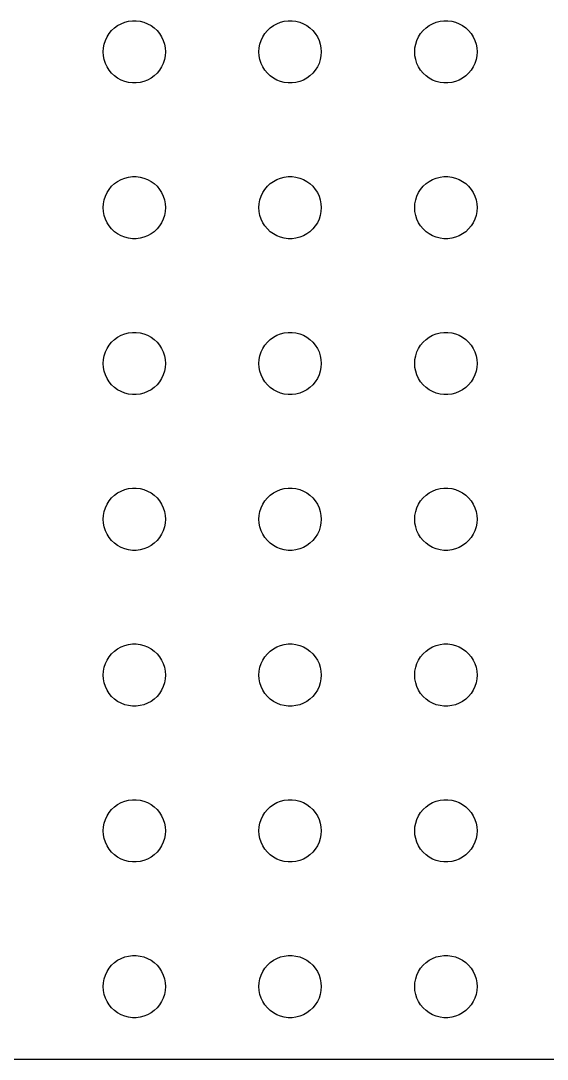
# Model space of a CAD drawing. Header units: metres. Extents: x -112 to 112, y -104 to 104.
# Drawn here: x -55.9 to -5.2, y -104.5 to -4.5 of the extents above; entities that cross this region are included whole.
import ezdxf

# ---------------------------------------------------------------- set-up
doc = ezdxf.new("R2010")
doc.units = ezdxf.units.M

msp = doc.modelspace()

# ---------------------------------------------------------------- linework, layer by layer
for p, q in [((-46.9123, -5.18845), (-46.6075, -4.96701)), ((-46.6075, -4.96701), (-46.2773, -4.78551)), ((-46.2773, -4.78551), (-45.927, -4.64682)), ((-45.927, -4.64682), (-45.5621, -4.55313)), ((-45.5621, -4.55313), (-45.1884, -4.50591)), ((-45.1884, -4.50591), (-44.8116, -4.50591)), ((-44.8116, -4.50591), (-44.4379, -4.55313)), ((-44.4379, -4.55313), (-44.0729, -4.64682)), ((-44.0729, -4.64682), (-43.7227, -4.78551)), ((-43.7227, -4.78551), (-43.3925, -4.96701)), ((-43.3925, -4.96701), (-43.0877, -5.18845)), ((-31.9123, -5.18845), (-31.6075, -4.96701)), ((-31.6075, -4.96701), (-31.2773, -4.78551)), ((-31.2773, -4.78551), (-30.927, -4.64682)), ((-30.927, -4.64682), (-30.5621, -4.55313)), ((-30.5621, -4.55313), (-30.1884, -4.50591)), ((-30.1884, -4.50591), (-29.8116, -4.50591)), ((-29.8116, -4.50591), (-29.4379, -4.55313)), ((-29.4379, -4.55313), (-29.0729, -4.64682)), ((-29.0729, -4.64682), (-28.7227, -4.78551)), ((-28.7227, -4.78551), (-28.3925, -4.96701)), ((-28.3925, -4.96701), (-28.0877, -5.18845)), ((-16.9123, -5.18845), (-16.6075, -4.96701)), ((-16.6075, -4.96701), (-16.2773, -4.78551)), ((-16.2773, -4.78551), (-15.927, -4.64682)), ((-15.927, -4.64682), (-15.5621, -4.55313)), ((-15.5621, -4.55313), (-15.1884, -4.50591)), ((-15.1884, -4.50591), (-14.8116, -4.50591)), ((-14.8116, -4.50591), (-14.4379, -4.55313)), ((-14.4379, -4.55313), (-14.0729, -4.64682)), ((-14.0729, -4.64682), (-13.7227, -4.78551)), ((-13.7227, -4.78551), (-13.3925, -4.96701)), ((-13.3925, -4.96701), (-13.0877, -5.18845)), ((-47.6289, -6.05473), (-47.427, -5.73663)), ((-47.427, -5.73663), (-47.1869, -5.44635)), ((-47.1869, -5.44635), (-46.9123, -5.18845)), ((-43.0877, -5.18845), (-42.8131, -5.44635)), ((-42.8131, -5.44635), (-42.5729, -5.73663)), ((-42.5729, -5.73663), (-42.3711, -6.05473)), ((-32.6289, -6.05473), (-32.427, -5.73663)), ((-32.427, -5.73663), (-32.1869, -5.44635)), ((-32.1869, -5.44635), (-31.9123, -5.18845)), ((-28.0877, -5.18845), (-27.8131, -5.44635)), ((-27.8131, -5.44635), (-27.5729, -5.73663)), ((-27.5729, -5.73663), (-27.3711, -6.05473)), ((-17.6289, -6.05473), (-17.427, -5.73663)), ((-17.427, -5.73663), (-17.1869, -5.44635)), ((-17.1869, -5.44635), (-16.9123, -5.18845)), ((-13.0877, -5.18845), (-12.8131, -5.44635)), ((-12.8131, -5.44635), (-12.5729, -5.73663)), ((-12.5729, -5.73663), (-12.3711, -6.05473)), ((-47.9763, -7.12399), (-47.9057, -6.75392)), ((-47.9057, -6.75392), (-47.7893, -6.39561)), ((-47.7893, -6.39561), (-47.6289, -6.05473)), ((-42.3711, -6.05473), (-42.2107, -6.39561)), ((-42.2107, -6.39561), (-42.0942, -6.75392)), ((-42.0942, -6.75392), (-42.0237, -7.12399)), ((-32.9763, -7.12399), (-32.9057, -6.75392)), ((-32.9057, -6.75392), (-32.7893, -6.39561)), ((-32.7893, -6.39561), (-32.6289, -6.05473)), ((-27.3711, -6.05473), (-27.2107, -6.39561)), ((-27.2107, -6.39561), (-27.0942, -6.75392)), ((-27.0942, -6.75392), (-27.0237, -7.12399)), ((-17.9763, -7.12399), (-17.9057, -6.75392)), ((-17.9057, -6.75392), (-17.7893, -6.39561)), ((-17.7893, -6.39561), (-17.6289, -6.05473)), ((-12.3711, -6.05473), (-12.2107, -6.39561)), ((-12.2107, -6.39561), (-12.0942, -6.75392)), ((-12.0942, -6.75392), (-12.0237, -7.12399)), ((-48, -7.5), (-47.9763, -7.12399)), ((-47.9763, -7.87599), (-48, -7.5)), ((-47.9057, -8.24606), (-47.9763, -7.87599)), ((-42.0237, -7.87599), (-42.0942, -8.24606)), ((-42.0237, -7.12399), (-42, -7.5)), ((-42, -7.5), (-42.0237, -7.87599)), ((-33, -7.5), (-32.9763, -7.12399)), ((-32.9763, -7.87599), (-33, -7.5)), ((-32.9057, -8.24606), (-32.9763, -7.87599)), ((-27.0237, -7.87599), (-27.0942, -8.24606)), ((-27.0237, -7.12399), (-27, -7.5)), ((-27, -7.5), (-27.0237, -7.87599)), ((-18, -7.5), (-17.9763, -7.12399)), ((-17.9763, -7.87599), (-18, -7.5)), ((-17.9057, -8.24606), (-17.9763, -7.87599)), ((-12.0237, -7.87599), (-12.0942, -8.24606)), ((-12.0237, -7.12399), (-12, -7.5)), ((-12, -7.5), (-12.0237, -7.87599)), ((-47.7893, -8.60437), (-47.9057, -8.24606)), ((-47.6289, -8.94525), (-47.7893, -8.60437)), ((-47.427, -9.26335), (-47.6289, -8.94525)), ((-42.3711, -8.94525), (-42.5729, -9.26335)), ((-42.2107, -8.60437), (-42.3711, -8.94525)), ((-42.0942, -8.24606), (-42.2107, -8.60437)), ((-32.7893, -8.60437), (-32.9057, -8.24606)), ((-32.6289, -8.94525), (-32.7893, -8.60437)), ((-32.427, -9.26335), (-32.6289, -8.94525)), ((-27.3711, -8.94525), (-27.5729, -9.26335)), ((-27.2107, -8.60437), (-27.3711, -8.94525)), ((-27.0942, -8.24606), (-27.2107, -8.60437)), ((-17.7893, -8.60437), (-17.9057, -8.24606)), ((-17.6289, -8.94525), (-17.7893, -8.60437)), ((-17.427, -9.26335), (-17.6289, -8.94525)), ((-12.3711, -8.94525), (-12.5729, -9.26335)), ((-12.2107, -8.60437), (-12.3711, -8.94525)), ((-12.0942, -8.24606), (-12.2107, -8.60437)), ((-47.1869, -9.55363), (-47.427, -9.26335)), ((-46.9123, -9.81154), (-47.1869, -9.55363)), ((-46.6075, -10.033), (-46.9123, -9.81154)), ((-43.0877, -9.81154), (-43.3925, -10.033)), ((-42.8131, -9.55363), (-43.0877, -9.81154)), ((-42.5729, -9.26335), (-42.8131, -9.55363)), ((-32.1869, -9.55363), (-32.427, -9.26335)), ((-31.9123, -9.81154), (-32.1869, -9.55363)), ((-31.6075, -10.033), (-31.9123, -9.81154)), ((-28.0877, -9.81154), (-28.3925, -10.033)), ((-27.8131, -9.55363), (-28.0877, -9.81154)), ((-27.5729, -9.26335), (-27.8131, -9.55363)), ((-17.1869, -9.55363), (-17.427, -9.26335)), ((-16.9123, -9.81154), (-17.1869, -9.55363)), ((-16.6075, -10.033), (-16.9123, -9.81154)), ((-13.0877, -9.81154), (-13.3925, -10.033)), ((-12.8131, -9.55363), (-13.0877, -9.81154)), ((-12.5729, -9.26335), (-12.8131, -9.55363)), ((-46.2773, -10.2145), (-46.6075, -10.033)), ((-45.927, -10.3532), (-46.2773, -10.2145)), ((-45.5621, -10.4469), (-45.927, -10.3532)), ((-45.1884, -10.4941), (-45.5621, -10.4469)), ((-44.8116, -10.4941), (-45.1884, -10.4941)), ((-44.4379, -10.4469), (-44.8116, -10.4941)), ((-44.0729, -10.3532), (-44.4379, -10.4469)), ((-43.7227, -10.2145), (-44.0729, -10.3532)), ((-43.3925, -10.033), (-43.7227, -10.2145)), ((-31.2773, -10.2145), (-31.6075, -10.033)), ((-30.927, -10.3532), (-31.2773, -10.2145)), ((-30.5621, -10.4469), (-30.927, -10.3532)), ((-30.1884, -10.4941), (-30.5621, -10.4469)), ((-29.8116, -10.4941), (-30.1884, -10.4941)), ((-29.4379, -10.4469), (-29.8116, -10.4941)), ((-29.0729, -10.3532), (-29.4379, -10.4469)), ((-28.7227, -10.2145), (-29.0729, -10.3532)), ((-28.3925, -10.033), (-28.7227, -10.2145)), ((-16.2773, -10.2145), (-16.6075, -10.033)), ((-15.927, -10.3532), (-16.2773, -10.2145)), ((-15.5621, -10.4469), (-15.927, -10.3532)), ((-15.1884, -10.4941), (-15.5621, -10.4469)), ((-14.8116, -10.4941), (-15.1884, -10.4941)), ((-14.4379, -10.4469), (-14.8116, -10.4941)), ((-14.0729, -10.3532), (-14.4379, -10.4469)), ((-13.7227, -10.2145), (-14.0729, -10.3532)), ((-13.3925, -10.033), (-13.7227, -10.2145)), ((-46.9123, -20.1884), (-46.6075, -19.967)), ((-46.6075, -19.967), (-46.2773, -19.7855)), ((-46.2773, -19.7855), (-45.927, -19.6468)), ((-45.927, -19.6468), (-45.5621, -19.5531)), ((-45.5621, -19.5531), (-45.1884, -19.5059)), ((-45.1884, -19.5059), (-44.8116, -19.5059)), ((-44.8116, -19.5059), (-44.4379, -19.5531)), ((-44.4379, -19.5531), (-44.0729, -19.6468)), ((-44.0729, -19.6468), (-43.7227, -19.7855)), ((-43.7227, -19.7855), (-43.3925, -19.967)), ((-43.3925, -19.967), (-43.0877, -20.1884)), ((-31.9123, -20.1884), (-31.6075, -19.967)), ((-31.6075, -19.967), (-31.2773, -19.7855)), ((-31.2773, -19.7855), (-30.927, -19.6468)), ((-30.927, -19.6468), (-30.5621, -19.5531)), ((-30.5621, -19.5531), (-30.1884, -19.5059)), ((-30.1884, -19.5059), (-29.8116, -19.5059)), ((-29.8116, -19.5059), (-29.4379, -19.5531)), ((-29.4379, -19.5531), (-29.0729, -19.6468)), ((-29.0729, -19.6468), (-28.7227, -19.7855)), ((-28.7227, -19.7855), (-28.3925, -19.967)), ((-28.3925, -19.967), (-28.0877, -20.1884)), ((-16.9123, -20.1884), (-16.6075, -19.967)), ((-16.6075, -19.967), (-16.2773, -19.7855)), ((-16.2773, -19.7855), (-15.927, -19.6468)), ((-15.927, -19.6468), (-15.5621, -19.5531)), ((-15.5621, -19.5531), (-15.1884, -19.5059)), ((-15.1884, -19.5059), (-14.8116, -19.5059)), ((-14.8116, -19.5059), (-14.4379, -19.5531)), ((-14.4379, -19.5531), (-14.0729, -19.6468)), ((-14.0729, -19.6468), (-13.7227, -19.7855)), ((-13.7227, -19.7855), (-13.3925, -19.967)), ((-13.3925, -19.967), (-13.0877, -20.1884)), ((-47.6289, -21.0547), (-47.427, -20.7366)), ((-47.427, -20.7366), (-47.1869, -20.4464)), ((-47.1869, -20.4464), (-46.9123, -20.1884)), ((-43.0877, -20.1884), (-42.8131, -20.4464)), ((-42.8131, -20.4464), (-42.5729, -20.7366)), ((-42.5729, -20.7366), (-42.3711, -21.0547)), ((-32.6289, -21.0547), (-32.427, -20.7366)), ((-32.427, -20.7366), (-32.1869, -20.4464)), ((-32.1869, -20.4464), (-31.9123, -20.1884)), ((-28.0877, -20.1884), (-27.8131, -20.4464)), ((-27.8131, -20.4464), (-27.5729, -20.7366)), ((-27.5729, -20.7366), (-27.3711, -21.0547)), ((-17.6289, -21.0547), (-17.427, -20.7366)), ((-17.427, -20.7366), (-17.1869, -20.4464)), ((-17.1869, -20.4464), (-16.9123, -20.1884)), ((-13.0877, -20.1884), (-12.8131, -20.4464)), ((-12.8131, -20.4464), (-12.5729, -20.7366)), ((-12.5729, -20.7366), (-12.3711, -21.0547)), ((-47.9763, -22.124), (-47.9057, -21.7539)), ((-47.9057, -21.7539), (-47.7893, -21.3956)), ((-47.7893, -21.3956), (-47.6289, -21.0547)), ((-42.3711, -21.0547), (-42.2107, -21.3956)), ((-42.2107, -21.3956), (-42.0942, -21.7539)), ((-42.0942, -21.7539), (-42.0237, -22.124)), ((-32.9763, -22.124), (-32.9057, -21.7539)), ((-32.9057, -21.7539), (-32.7893, -21.3956)), ((-32.7893, -21.3956), (-32.6289, -21.0547)), ((-27.3711, -21.0547), (-27.2107, -21.3956)), ((-27.2107, -21.3956), (-27.0942, -21.7539)), ((-27.0942, -21.7539), (-27.0237, -22.124)), ((-17.9763, -22.124), (-17.9057, -21.7539)), ((-17.9057, -21.7539), (-17.7893, -21.3956)), ((-17.7893, -21.3956), (-17.6289, -21.0547)), ((-12.3711, -21.0547), (-12.2107, -21.3956)), ((-12.2107, -21.3956), (-12.0942, -21.7539)), ((-12.0942, -21.7539), (-12.0237, -22.124)), ((-48, -22.5), (-47.9763, -22.124)), ((-47.9763, -22.876), (-48, -22.5)), ((-47.9057, -23.2461), (-47.9763, -22.876)), ((-42.0237, -22.876), (-42.0942, -23.2461)), ((-42.0237, -22.124), (-42, -22.5)), ((-42, -22.5), (-42.0237, -22.876)), ((-33, -22.5), (-32.9763, -22.124)), ((-32.9763, -22.876), (-33, -22.5)), ((-32.9057, -23.2461), (-32.9763, -22.876)), ((-27.0237, -22.876), (-27.0942, -23.2461)), ((-27.0237, -22.124), (-27, -22.5)), ((-27, -22.5), (-27.0237, -22.876)), ((-18, -22.5), (-17.9763, -22.124)), ((-17.9763, -22.876), (-18, -22.5)), ((-17.9057, -23.2461), (-17.9763, -22.876)), ((-12.0237, -22.876), (-12.0942, -23.2461)), ((-12.0237, -22.124), (-12, -22.5)), ((-12, -22.5), (-12.0237, -22.876)), ((-47.7893, -23.6044), (-47.9057, -23.2461)), ((-47.6289, -23.9453), (-47.7893, -23.6044)), ((-47.427, -24.2634), (-47.6289, -23.9453)), ((-42.3711, -23.9453), (-42.5729, -24.2634)), ((-42.2107, -23.6044), (-42.3711, -23.9453)), ((-42.0942, -23.2461), (-42.2107, -23.6044)), ((-32.7893, -23.6044), (-32.9057, -23.2461)), ((-32.6289, -23.9453), (-32.7893, -23.6044)), ((-32.427, -24.2634), (-32.6289, -23.9453)), ((-27.3711, -23.9453), (-27.5729, -24.2634)), ((-27.2107, -23.6044), (-27.3711, -23.9453)), ((-27.0942, -23.2461), (-27.2107, -23.6044)), ((-17.7893, -23.6044), (-17.9057, -23.2461)), ((-17.6289, -23.9453), (-17.7893, -23.6044)), ((-17.427, -24.2634), (-17.6289, -23.9453)), ((-12.3711, -23.9453), (-12.5729, -24.2634)), ((-12.2107, -23.6044), (-12.3711, -23.9453)), ((-12.0942, -23.2461), (-12.2107, -23.6044)), ((-47.1869, -24.5536), (-47.427, -24.2634)), ((-46.9123, -24.8115), (-47.1869, -24.5536)), ((-46.6075, -25.033), (-46.9123, -24.8115)), ((-43.0877, -24.8115), (-43.3925, -25.033)), ((-42.8131, -24.5536), (-43.0877, -24.8115)), ((-42.5729, -24.2634), (-42.8131, -24.5536)), ((-32.1869, -24.5536), (-32.427, -24.2634)), ((-31.9123, -24.8115), (-32.1869, -24.5536)), ((-31.6075, -25.033), (-31.9123, -24.8115)), ((-28.0877, -24.8115), (-28.3925, -25.033)), ((-27.8131, -24.5536), (-28.0877, -24.8115)), ((-27.5729, -24.2634), (-27.8131, -24.5536)), ((-17.1869, -24.5536), (-17.427, -24.2634)), ((-16.9123, -24.8115), (-17.1869, -24.5536)), ((-16.6075, -25.033), (-16.9123, -24.8115)), ((-13.0877, -24.8115), (-13.3925, -25.033)), ((-12.8131, -24.5536), (-13.0877, -24.8115)), ((-12.5729, -24.2634), (-12.8131, -24.5536)), ((-46.2773, -25.2145), (-46.6075, -25.033)), ((-45.927, -25.3532), (-46.2773, -25.2145)), ((-45.5621, -25.4469), (-45.927, -25.3532)), ((-45.1884, -25.4941), (-45.5621, -25.4469)), ((-44.8116, -25.4941), (-45.1884, -25.4941)), ((-44.4379, -25.4469), (-44.8116, -25.4941)), ((-44.0729, -25.3532), (-44.4379, -25.4469)), ((-43.7227, -25.2145), (-44.0729, -25.3532)), ((-43.3925, -25.033), (-43.7227, -25.2145)), ((-31.2773, -25.2145), (-31.6075, -25.033)), ((-30.927, -25.3532), (-31.2773, -25.2145)), ((-30.5621, -25.4469), (-30.927, -25.3532)), ((-30.1884, -25.4941), (-30.5621, -25.4469)), ((-29.8116, -25.4941), (-30.1884, -25.4941)), ((-29.4379, -25.4469), (-29.8116, -25.4941)), ((-29.0729, -25.3532), (-29.4379, -25.4469)), ((-28.7227, -25.2145), (-29.0729, -25.3532)), ((-28.3925, -25.033), (-28.7227, -25.2145)), ((-16.2773, -25.2145), (-16.6075, -25.033)), ((-15.927, -25.3532), (-16.2773, -25.2145)), ((-15.5621, -25.4469), (-15.927, -25.3532)), ((-15.1884, -25.4941), (-15.5621, -25.4469)), ((-14.8116, -25.4941), (-15.1884, -25.4941)), ((-14.4379, -25.4469), (-14.8116, -25.4941)), ((-14.0729, -25.3532), (-14.4379, -25.4469)), ((-13.7227, -25.2145), (-14.0729, -25.3532)), ((-13.3925, -25.033), (-13.7227, -25.2145)), ((-46.9123, -35.1885), (-46.6075, -34.967)), ((-46.6075, -34.967), (-46.2773, -34.7855)), ((-46.2773, -34.7855), (-45.927, -34.6468)), ((-45.927, -34.6468), (-45.5621, -34.5531)), ((-45.5621, -34.5531), (-45.1884, -34.5059)), ((-45.1884, -34.5059), (-44.8116, -34.5059)), ((-44.8116, -34.5059), (-44.4379, -34.5531)), ((-44.4379, -34.5531), (-44.0729, -34.6468)), ((-44.0729, -34.6468), (-43.7227, -34.7855)), ((-43.7227, -34.7855), (-43.3925, -34.967)), ((-43.3925, -34.967), (-43.0877, -35.1885)), ((-31.9123, -35.1885), (-31.6075, -34.967)), ((-31.6075, -34.967), (-31.2773, -34.7855)), ((-31.2773, -34.7855), (-30.927, -34.6468)), ((-30.927, -34.6468), (-30.5621, -34.5531)), ((-30.5621, -34.5531), (-30.1884, -34.5059)), ((-30.1884, -34.5059), (-29.8116, -34.5059)), ((-29.8116, -34.5059), (-29.4379, -34.5531)), ((-29.4379, -34.5531), (-29.0729, -34.6468)), ((-29.0729, -34.6468), (-28.7227, -34.7855)), ((-28.7227, -34.7855), (-28.3925, -34.967)), ((-28.3925, -34.967), (-28.0877, -35.1885)), ((-16.9123, -35.1885), (-16.6075, -34.967)), ((-16.6075, -34.967), (-16.2773, -34.7855)), ((-16.2773, -34.7855), (-15.927, -34.6468)), ((-15.927, -34.6468), (-15.5621, -34.5531)), ((-15.5621, -34.5531), (-15.1884, -34.5059)), ((-15.1884, -34.5059), (-14.8116, -34.5059)), ((-14.8116, -34.5059), (-14.4379, -34.5531)), ((-14.4379, -34.5531), (-14.0729, -34.6468)), ((-14.0729, -34.6468), (-13.7227, -34.7855)), ((-13.7227, -34.7855), (-13.3925, -34.967)), ((-13.3925, -34.967), (-13.0877, -35.1885)), ((-47.6289, -36.0547), (-47.427, -35.7366)), ((-47.427, -35.7366), (-47.1869, -35.4464)), ((-47.1869, -35.4464), (-46.9123, -35.1885)), ((-43.0877, -35.1885), (-42.8131, -35.4464)), ((-42.8131, -35.4464), (-42.5729, -35.7366)), ((-42.5729, -35.7366), (-42.3711, -36.0547)), ((-32.6289, -36.0547), (-32.427, -35.7366)), ((-32.427, -35.7366), (-32.1869, -35.4464)), ((-32.1869, -35.4464), (-31.9123, -35.1885)), ((-28.0877, -35.1885), (-27.8131, -35.4464)), ((-27.8131, -35.4464), (-27.5729, -35.7366)), ((-27.5729, -35.7366), (-27.3711, -36.0547)), ((-17.6289, -36.0547), (-17.427, -35.7366)), ((-17.427, -35.7366), (-17.1869, -35.4464)), ((-17.1869, -35.4464), (-16.9123, -35.1885)), ((-13.0877, -35.1885), (-12.8131, -35.4464)), ((-12.8131, -35.4464), (-12.5729, -35.7366)), ((-12.5729, -35.7366), (-12.3711, -36.0547)), ((-47.9763, -37.124), (-47.9057, -36.7539)), ((-47.9057, -36.7539), (-47.7893, -36.3956)), ((-47.7893, -36.3956), (-47.6289, -36.0547)), ((-42.3711, -36.0547), (-42.2107, -36.3956)), ((-42.2107, -36.3956), (-42.0942, -36.7539)), ((-42.0942, -36.7539), (-42.0237, -37.124)), ((-32.9763, -37.124), (-32.9057, -36.7539)), ((-32.9057, -36.7539), (-32.7893, -36.3956)), ((-32.7893, -36.3956), (-32.6289, -36.0547)), ((-27.3711, -36.0547), (-27.2107, -36.3956)), ((-27.2107, -36.3956), (-27.0942, -36.7539)), ((-27.0942, -36.7539), (-27.0237, -37.124)), ((-17.9763, -37.124), (-17.9057, -36.7539)), ((-17.9057, -36.7539), (-17.7893, -36.3956)), ((-17.7893, -36.3956), (-17.6289, -36.0547)), ((-12.3711, -36.0547), (-12.2107, -36.3956)), ((-12.2107, -36.3956), (-12.0942, -36.7539)), ((-12.0942, -36.7539), (-12.0237, -37.124)), ((-48, -37.5), (-47.9763, -37.124)), ((-47.9763, -37.876), (-48, -37.5)), ((-47.9057, -38.2461), (-47.9763, -37.876)), ((-42.0237, -37.876), (-42.0942, -38.2461)), ((-42.0237, -37.124), (-42, -37.5)), ((-42, -37.5), (-42.0237, -37.876)), ((-33, -37.5), (-32.9763, -37.124)), ((-32.9763, -37.876), (-33, -37.5)), ((-32.9057, -38.2461), (-32.9763, -37.876)), ((-27.0237, -37.876), (-27.0942, -38.2461)), ((-27.0237, -37.124), (-27, -37.5)), ((-27, -37.5), (-27.0237, -37.876)), ((-18, -37.5), (-17.9763, -37.124)), ((-17.9763, -37.876), (-18, -37.5)), ((-17.9057, -38.2461), (-17.9763, -37.876)), ((-12.0237, -37.876), (-12.0942, -38.2461)), ((-12.0237, -37.124), (-12, -37.5)), ((-12, -37.5), (-12.0237, -37.876)), ((-47.7893, -38.6044), (-47.9057, -38.2461)), ((-47.6289, -38.9453), (-47.7893, -38.6044)), ((-47.427, -39.2634), (-47.6289, -38.9453)), ((-42.3711, -38.9453), (-42.5729, -39.2634)), ((-42.2107, -38.6044), (-42.3711, -38.9453)), ((-42.0942, -38.2461), (-42.2107, -38.6044)), ((-32.7893, -38.6044), (-32.9057, -38.2461)), ((-32.6289, -38.9453), (-32.7893, -38.6044)), ((-32.427, -39.2634), (-32.6289, -38.9453)), ((-27.3711, -38.9453), (-27.5729, -39.2634)), ((-27.2107, -38.6044), (-27.3711, -38.9453)), ((-27.0942, -38.2461), (-27.2107, -38.6044)), ((-17.7893, -38.6044), (-17.9057, -38.2461)), ((-17.6289, -38.9453), (-17.7893, -38.6044)), ((-17.427, -39.2634), (-17.6289, -38.9453)), ((-12.3711, -38.9453), (-12.5729, -39.2634)), ((-12.2107, -38.6044), (-12.3711, -38.9453)), ((-12.0942, -38.2461), (-12.2107, -38.6044)), ((-47.1869, -39.5536), (-47.427, -39.2634)), ((-46.9123, -39.8115), (-47.1869, -39.5536)), ((-46.6075, -40.033), (-46.9123, -39.8115)), ((-43.0877, -39.8115), (-43.3925, -40.033)), ((-42.8131, -39.5536), (-43.0877, -39.8115)), ((-42.5729, -39.2634), (-42.8131, -39.5536)), ((-32.1869, -39.5536), (-32.427, -39.2634)), ((-31.9123, -39.8115), (-32.1869, -39.5536)), ((-31.6075, -40.033), (-31.9123, -39.8115)), ((-28.0877, -39.8115), (-28.3925, -40.033)), ((-27.8131, -39.5536), (-28.0877, -39.8115)), ((-27.5729, -39.2634), (-27.8131, -39.5536)), ((-17.1869, -39.5536), (-17.427, -39.2634)), ((-16.9123, -39.8115), (-17.1869, -39.5536)), ((-16.6075, -40.033), (-16.9123, -39.8115)), ((-13.0877, -39.8115), (-13.3925, -40.033)), ((-12.8131, -39.5536), (-13.0877, -39.8115)), ((-12.5729, -39.2634), (-12.8131, -39.5536)), ((-46.2773, -40.2145), (-46.6075, -40.033)), ((-45.927, -40.3532), (-46.2773, -40.2145)), ((-45.5621, -40.4469), (-45.927, -40.3532)), ((-45.1884, -40.4941), (-45.5621, -40.4469)), ((-44.8116, -40.4941), (-45.1884, -40.4941)), ((-44.4379, -40.4469), (-44.8116, -40.4941)), ((-44.0729, -40.3532), (-44.4379, -40.4469)), ((-43.7227, -40.2145), (-44.0729, -40.3532)), ((-43.3925, -40.033), (-43.7227, -40.2145)), ((-31.2773, -40.2145), (-31.6075, -40.033)), ((-30.927, -40.3532), (-31.2773, -40.2145)), ((-30.5621, -40.4469), (-30.927, -40.3532)), ((-30.1884, -40.4941), (-30.5621, -40.4469)), ((-29.8116, -40.4941), (-30.1884, -40.4941)), ((-29.4379, -40.4469), (-29.8116, -40.4941)), ((-29.0729, -40.3532), (-29.4379, -40.4469)), ((-28.7227, -40.2145), (-29.0729, -40.3532)), ((-28.3925, -40.033), (-28.7227, -40.2145)), ((-16.2773, -40.2145), (-16.6075, -40.033)), ((-15.927, -40.3532), (-16.2773, -40.2145)), ((-15.5621, -40.4469), (-15.927, -40.3532)), ((-15.1884, -40.4941), (-15.5621, -40.4469)), ((-14.8116, -40.4941), (-15.1884, -40.4941)), ((-14.4379, -40.4469), (-14.8116, -40.4941)), ((-14.0729, -40.3532), (-14.4379, -40.4469)), ((-13.7227, -40.2145), (-14.0729, -40.3532)), ((-13.3925, -40.033), (-13.7227, -40.2145)), ((-46.9123, -50.1885), (-46.6075, -49.967)), ((-46.6075, -49.967), (-46.2773, -49.7855)), ((-46.2773, -49.7855), (-45.927, -49.6468)), ((-45.927, -49.6468), (-45.5621, -49.5531)), ((-45.5621, -49.5531), (-45.1884, -49.5059)), ((-45.1884, -49.5059), (-44.8116, -49.5059)), ((-44.8116, -49.5059), (-44.4379, -49.5531)), ((-44.4379, -49.5531), (-44.0729, -49.6468)), ((-44.0729, -49.6468), (-43.7227, -49.7855)), ((-43.7227, -49.7855), (-43.3925, -49.967)), ((-43.3925, -49.967), (-43.0877, -50.1885)), ((-31.9123, -50.1885), (-31.6075, -49.967)), ((-31.6075, -49.967), (-31.2773, -49.7855)), ((-31.2773, -49.7855), (-30.927, -49.6468)), ((-30.927, -49.6468), (-30.5621, -49.5531)), ((-30.5621, -49.5531), (-30.1884, -49.5059)), ((-30.1884, -49.5059), (-29.8116, -49.5059)), ((-29.8116, -49.5059), (-29.4379, -49.5531)), ((-29.4379, -49.5531), (-29.0729, -49.6468)), ((-29.0729, -49.6468), (-28.7227, -49.7855)), ((-28.7227, -49.7855), (-28.3925, -49.967)), ((-28.3925, -49.967), (-28.0877, -50.1885)), ((-16.9123, -50.1885), (-16.6075, -49.967)), ((-16.6075, -49.967), (-16.2773, -49.7855)), ((-16.2773, -49.7855), (-15.927, -49.6468)), ((-15.927, -49.6468), (-15.5621, -49.5531)), ((-15.5621, -49.5531), (-15.1884, -49.5059)), ((-15.1884, -49.5059), (-14.8116, -49.5059)), ((-14.8116, -49.5059), (-14.4379, -49.5531)), ((-14.4379, -49.5531), (-14.0729, -49.6468)), ((-14.0729, -49.6468), (-13.7227, -49.7855)), ((-13.7227, -49.7855), (-13.3925, -49.967)), ((-13.3925, -49.967), (-13.0877, -50.1885)), ((-47.6289, -51.0547), (-47.427, -50.7366)), ((-47.427, -50.7366), (-47.1869, -50.4464)), ((-47.1869, -50.4464), (-46.9123, -50.1885)), ((-43.0877, -50.1885), (-42.8131, -50.4464)), ((-42.8131, -50.4464), (-42.5729, -50.7366)), ((-42.5729, -50.7366), (-42.3711, -51.0547)), ((-32.6289, -51.0547), (-32.427, -50.7366)), ((-32.427, -50.7366), (-32.1869, -50.4464)), ((-32.1869, -50.4464), (-31.9123, -50.1885)), ((-28.0877, -50.1885), (-27.8131, -50.4464)), ((-27.8131, -50.4464), (-27.5729, -50.7366)), ((-27.5729, -50.7366), (-27.3711, -51.0547)), ((-17.6289, -51.0547), (-17.427, -50.7366)), ((-17.427, -50.7366), (-17.1869, -50.4464)), ((-17.1869, -50.4464), (-16.9123, -50.1885)), ((-13.0877, -50.1885), (-12.8131, -50.4464)), ((-12.8131, -50.4464), (-12.5729, -50.7366)), ((-12.5729, -50.7366), (-12.3711, -51.0547)), ((-47.9763, -52.124), (-47.9057, -51.7539)), ((-47.9057, -51.7539), (-47.7893, -51.3956)), ((-47.7893, -51.3956), (-47.6289, -51.0547)), ((-42.3711, -51.0547), (-42.2107, -51.3956)), ((-42.2107, -51.3956), (-42.0942, -51.7539)), ((-42.0942, -51.7539), (-42.0237, -52.124)), ((-32.9763, -52.124), (-32.9057, -51.7539)), ((-32.9057, -51.7539), (-32.7893, -51.3956)), ((-32.7893, -51.3956), (-32.6289, -51.0547)), ((-27.3711, -51.0547), (-27.2107, -51.3956)), ((-27.2107, -51.3956), (-27.0942, -51.7539)), ((-27.0942, -51.7539), (-27.0237, -52.124)), ((-17.9763, -52.124), (-17.9057, -51.7539)), ((-17.9057, -51.7539), (-17.7893, -51.3956)), ((-17.7893, -51.3956), (-17.6289, -51.0547)), ((-12.3711, -51.0547), (-12.2107, -51.3956)), ((-12.2107, -51.3956), (-12.0942, -51.7539)), ((-12.0942, -51.7539), (-12.0237, -52.124)), ((-48, -52.5), (-47.9763, -52.124)), ((-47.9763, -52.876), (-48, -52.5)), ((-47.9057, -53.2461), (-47.9763, -52.876)), ((-42.0237, -52.876), (-42.0942, -53.2461)), ((-42.0237, -52.124), (-42, -52.5)), ((-42, -52.5), (-42.0237, -52.876)), ((-33, -52.5), (-32.9763, -52.124)), ((-32.9763, -52.876), (-33, -52.5)), ((-32.9057, -53.2461), (-32.9763, -52.876)), ((-27.0237, -52.876), (-27.0942, -53.2461)), ((-27.0237, -52.124), (-27, -52.5)), ((-27, -52.5), (-27.0237, -52.876)), ((-18, -52.5), (-17.9763, -52.124)), ((-17.9763, -52.876), (-18, -52.5)), ((-17.9057, -53.2461), (-17.9763, -52.876)), ((-12.0237, -52.876), (-12.0942, -53.2461)), ((-12.0237, -52.124), (-12, -52.5)), ((-12, -52.5), (-12.0237, -52.876)), ((-47.7893, -53.6044), (-47.9057, -53.2461)), ((-47.6289, -53.9453), (-47.7893, -53.6044)), ((-47.427, -54.2634), (-47.6289, -53.9453)), ((-42.3711, -53.9453), (-42.5729, -54.2634)), ((-42.2107, -53.6044), (-42.3711, -53.9453)), ((-42.0942, -53.2461), (-42.2107, -53.6044)), ((-32.7893, -53.6044), (-32.9057, -53.2461)), ((-32.6289, -53.9453), (-32.7893, -53.6044)), ((-32.427, -54.2634), (-32.6289, -53.9453)), ((-27.3711, -53.9453), (-27.5729, -54.2634)), ((-27.2107, -53.6044), (-27.3711, -53.9453)), ((-27.0942, -53.2461), (-27.2107, -53.6044)), ((-17.7893, -53.6044), (-17.9057, -53.2461)), ((-17.6289, -53.9453), (-17.7893, -53.6044)), ((-17.427, -54.2634), (-17.6289, -53.9453)), ((-12.3711, -53.9453), (-12.5729, -54.2634)), ((-12.2107, -53.6044), (-12.3711, -53.9453)), ((-12.0942, -53.2461), (-12.2107, -53.6044)), ((-47.1869, -54.5536), (-47.427, -54.2634)), ((-46.9123, -54.8115), (-47.1869, -54.5536)), ((-46.6075, -55.033), (-46.9123, -54.8115)), ((-43.0877, -54.8115), (-43.3925, -55.033)), ((-42.8131, -54.5536), (-43.0877, -54.8115)), ((-42.5729, -54.2634), (-42.8131, -54.5536)), ((-32.1869, -54.5536), (-32.427, -54.2634)), ((-31.9123, -54.8115), (-32.1869, -54.5536)), ((-31.6075, -55.033), (-31.9123, -54.8115)), ((-28.0877, -54.8115), (-28.3925, -55.033)), ((-27.8131, -54.5536), (-28.0877, -54.8115)), ((-27.5729, -54.2634), (-27.8131, -54.5536)), ((-17.1869, -54.5536), (-17.427, -54.2634)), ((-16.9123, -54.8115), (-17.1869, -54.5536)), ((-16.6075, -55.033), (-16.9123, -54.8115)), ((-13.0877, -54.8115), (-13.3925, -55.033)), ((-12.8131, -54.5536), (-13.0877, -54.8115)), ((-12.5729, -54.2634), (-12.8131, -54.5536)), ((-46.2773, -55.2145), (-46.6075, -55.033)), ((-45.927, -55.3532), (-46.2773, -55.2145)), ((-45.5621, -55.4469), (-45.927, -55.3532)), ((-45.1884, -55.4941), (-45.5621, -55.4469)), ((-44.8116, -55.4941), (-45.1884, -55.4941)), ((-44.4379, -55.4469), (-44.8116, -55.4941)), ((-44.0729, -55.3532), (-44.4379, -55.4469)), ((-43.7227, -55.2145), (-44.0729, -55.3532)), ((-43.3925, -55.033), (-43.7227, -55.2145)), ((-31.2773, -55.2145), (-31.6075, -55.033)), ((-30.927, -55.3532), (-31.2773, -55.2145)), ((-30.5621, -55.4469), (-30.927, -55.3532)), ((-30.1884, -55.4941), (-30.5621, -55.4469)), ((-29.8116, -55.4941), (-30.1884, -55.4941)), ((-29.4379, -55.4469), (-29.8116, -55.4941)), ((-29.0729, -55.3532), (-29.4379, -55.4469)), ((-28.7227, -55.2145), (-29.0729, -55.3532)), ((-28.3925, -55.033), (-28.7227, -55.2145)), ((-16.2773, -55.2145), (-16.6075, -55.033)), ((-15.927, -55.3532), (-16.2773, -55.2145)), ((-15.5621, -55.4469), (-15.927, -55.3532)), ((-15.1884, -55.4941), (-15.5621, -55.4469)), ((-14.8116, -55.4941), (-15.1884, -55.4941)), ((-14.4379, -55.4469), (-14.8116, -55.4941)), ((-14.0729, -55.3532), (-14.4379, -55.4469)), ((-13.7227, -55.2145), (-14.0729, -55.3532)), ((-13.3925, -55.033), (-13.7227, -55.2145)), ((-46.9123, -65.1885), (-46.6075, -64.967)), ((-46.6075, -64.967), (-46.2773, -64.7855)), ((-46.2773, -64.7855), (-45.927, -64.6468)), ((-45.927, -64.6468), (-45.5621, -64.5531)), ((-45.5621, -64.5531), (-45.1884, -64.5059)), ((-45.1884, -64.5059), (-44.8116, -64.5059)), ((-44.8116, -64.5059), (-44.4379, -64.5531)), ((-44.4379, -64.5531), (-44.0729, -64.6468)), ((-44.0729, -64.6468), (-43.7227, -64.7855)), ((-43.7227, -64.7855), (-43.3925, -64.967)), ((-43.3925, -64.967), (-43.0877, -65.1885)), ((-31.9123, -65.1885), (-31.6075, -64.967)), ((-31.6075, -64.967), (-31.2773, -64.7855)), ((-31.2773, -64.7855), (-30.927, -64.6468)), ((-30.927, -64.6468), (-30.5621, -64.5531)), ((-30.5621, -64.5531), (-30.1884, -64.5059)), ((-30.1884, -64.5059), (-29.8116, -64.5059)), ((-29.8116, -64.5059), (-29.4379, -64.5531)), ((-29.4379, -64.5531), (-29.0729, -64.6468)), ((-29.0729, -64.6468), (-28.7227, -64.7855)), ((-28.7227, -64.7855), (-28.3925, -64.967)), ((-28.3925, -64.967), (-28.0877, -65.1885)), ((-16.9123, -65.1885), (-16.6075, -64.967)), ((-16.6075, -64.967), (-16.2773, -64.7855)), ((-16.2773, -64.7855), (-15.927, -64.6468)), ((-15.927, -64.6468), (-15.5621, -64.5531)), ((-15.5621, -64.5531), (-15.1884, -64.5059)), ((-15.1884, -64.5059), (-14.8116, -64.5059)), ((-14.8116, -64.5059), (-14.4379, -64.5531)), ((-14.4379, -64.5531), (-14.0729, -64.6468)), ((-14.0729, -64.6468), (-13.7227, -64.7855)), ((-13.7227, -64.7855), (-13.3925, -64.967)), ((-13.3925, -64.967), (-13.0877, -65.1885)), ((-47.6289, -66.0547), (-47.427, -65.7366)), ((-47.427, -65.7366), (-47.1869, -65.4464)), ((-47.1869, -65.4464), (-46.9123, -65.1885)), ((-43.0877, -65.1885), (-42.8131, -65.4464)), ((-42.8131, -65.4464), (-42.5729, -65.7366)), ((-42.5729, -65.7366), (-42.3711, -66.0547)), ((-32.6289, -66.0547), (-32.427, -65.7366)), ((-32.427, -65.7366), (-32.1869, -65.4464)), ((-32.1869, -65.4464), (-31.9123, -65.1885)), ((-28.0877, -65.1885), (-27.8131, -65.4464)), ((-27.8131, -65.4464), (-27.5729, -65.7366)), ((-27.5729, -65.7366), (-27.3711, -66.0547)), ((-17.6289, -66.0547), (-17.427, -65.7366)), ((-17.427, -65.7366), (-17.1869, -65.4464)), ((-17.1869, -65.4464), (-16.9123, -65.1885)), ((-13.0877, -65.1885), (-12.8131, -65.4464)), ((-12.8131, -65.4464), (-12.5729, -65.7366)), ((-12.5729, -65.7366), (-12.3711, -66.0547)), ((-47.9763, -67.124), (-47.9057, -66.7539)), ((-47.9057, -66.7539), (-47.7893, -66.3956)), ((-47.7893, -66.3956), (-47.6289, -66.0547)), ((-42.3711, -66.0547), (-42.2107, -66.3956)), ((-42.2107, -66.3956), (-42.0942, -66.7539)), ((-42.0942, -66.7539), (-42.0237, -67.124)), ((-32.9763, -67.124), (-32.9057, -66.7539)), ((-32.9057, -66.7539), (-32.7893, -66.3956)), ((-32.7893, -66.3956), (-32.6289, -66.0547)), ((-27.3711, -66.0547), (-27.2107, -66.3956)), ((-27.2107, -66.3956), (-27.0942, -66.7539)), ((-27.0942, -66.7539), (-27.0237, -67.124)), ((-17.9763, -67.124), (-17.9057, -66.7539)), ((-17.9057, -66.7539), (-17.7893, -66.3956)), ((-17.7893, -66.3956), (-17.6289, -66.0547)), ((-12.3711, -66.0547), (-12.2107, -66.3956)), ((-12.2107, -66.3956), (-12.0942, -66.7539)), ((-12.0942, -66.7539), (-12.0237, -67.124)), ((-48, -67.5), (-47.9763, -67.124)), ((-47.9763, -67.876), (-48, -67.5)), ((-47.9057, -68.2461), (-47.9763, -67.876)), ((-42.0237, -67.876), (-42.0942, -68.2461)), ((-42.0237, -67.124), (-42, -67.5)), ((-42, -67.5), (-42.0237, -67.876)), ((-33, -67.5), (-32.9763, -67.124)), ((-32.9763, -67.876), (-33, -67.5)), ((-32.9057, -68.2461), (-32.9763, -67.876)), ((-27.0237, -67.876), (-27.0942, -68.2461)), ((-27.0237, -67.124), (-27, -67.5)), ((-27, -67.5), (-27.0237, -67.876)), ((-18, -67.5), (-17.9763, -67.124)), ((-17.9763, -67.876), (-18, -67.5)), ((-17.9057, -68.2461), (-17.9763, -67.876)), ((-12.0237, -67.876), (-12.0942, -68.2461)), ((-12.0237, -67.124), (-12, -67.5)), ((-12, -67.5), (-12.0237, -67.876)), ((-47.7893, -68.6044), (-47.9057, -68.2461)), ((-47.6289, -68.9453), (-47.7893, -68.6044)), ((-47.427, -69.2634), (-47.6289, -68.9453)), ((-42.3711, -68.9453), (-42.5729, -69.2634)), ((-42.2107, -68.6044), (-42.3711, -68.9453)), ((-42.0942, -68.2461), (-42.2107, -68.6044)), ((-32.7893, -68.6044), (-32.9057, -68.2461)), ((-32.6289, -68.9453), (-32.7893, -68.6044)), ((-32.427, -69.2634), (-32.6289, -68.9453)), ((-27.3711, -68.9453), (-27.5729, -69.2634)), ((-27.2107, -68.6044), (-27.3711, -68.9453)), ((-27.0942, -68.2461), (-27.2107, -68.6044)), ((-17.7893, -68.6044), (-17.9057, -68.2461)), ((-17.6289, -68.9453), (-17.7893, -68.6044)), ((-17.427, -69.2634), (-17.6289, -68.9453)), ((-12.3711, -68.9453), (-12.5729, -69.2634)), ((-12.2107, -68.6044), (-12.3711, -68.9453)), ((-12.0942, -68.2461), (-12.2107, -68.6044)), ((-47.1869, -69.5536), (-47.427, -69.2634)), ((-46.9123, -69.8115), (-47.1869, -69.5536)), ((-46.6075, -70.033), (-46.9123, -69.8115)), ((-43.0877, -69.8115), (-43.3925, -70.033)), ((-42.8131, -69.5536), (-43.0877, -69.8115)), ((-42.5729, -69.2634), (-42.8131, -69.5536)), ((-32.1869, -69.5536), (-32.427, -69.2634)), ((-31.9123, -69.8115), (-32.1869, -69.5536)), ((-31.6075, -70.033), (-31.9123, -69.8115)), ((-28.0877, -69.8115), (-28.3925, -70.033)), ((-27.8131, -69.5536), (-28.0877, -69.8115)), ((-27.5729, -69.2634), (-27.8131, -69.5536)), ((-17.1869, -69.5536), (-17.427, -69.2634)), ((-16.9123, -69.8115), (-17.1869, -69.5536)), ((-16.6075, -70.033), (-16.9123, -69.8115)), ((-13.0877, -69.8115), (-13.3925, -70.033)), ((-12.8131, -69.5536), (-13.0877, -69.8115)), ((-12.5729, -69.2634), (-12.8131, -69.5536)), ((-46.2773, -70.2145), (-46.6075, -70.033)), ((-45.927, -70.3532), (-46.2773, -70.2145)), ((-45.5621, -70.4469), (-45.927, -70.3532)), ((-45.1884, -70.4941), (-45.5621, -70.4469)), ((-44.8116, -70.4941), (-45.1884, -70.4941)), ((-44.4379, -70.4469), (-44.8116, -70.4941)), ((-44.0729, -70.3532), (-44.4379, -70.4469)), ((-43.7227, -70.2145), (-44.0729, -70.3532)), ((-43.3925, -70.033), (-43.7227, -70.2145)), ((-31.2773, -70.2145), (-31.6075, -70.033)), ((-30.927, -70.3532), (-31.2773, -70.2145)), ((-30.5621, -70.4469), (-30.927, -70.3532)), ((-30.1884, -70.4941), (-30.5621, -70.4469)), ((-29.8116, -70.4941), (-30.1884, -70.4941)), ((-29.4379, -70.4469), (-29.8116, -70.4941)), ((-29.0729, -70.3532), (-29.4379, -70.4469)), ((-28.7227, -70.2145), (-29.0729, -70.3532)), ((-28.3925, -70.033), (-28.7227, -70.2145)), ((-16.2773, -70.2145), (-16.6075, -70.033)), ((-15.927, -70.3532), (-16.2773, -70.2145)), ((-15.5621, -70.4469), (-15.927, -70.3532)), ((-15.1884, -70.4941), (-15.5621, -70.4469)), ((-14.8116, -70.4941), (-15.1884, -70.4941)), ((-14.4379, -70.4469), (-14.8116, -70.4941)), ((-14.0729, -70.3532), (-14.4379, -70.4469)), ((-13.7227, -70.2145), (-14.0729, -70.3532)), ((-13.3925, -70.033), (-13.7227, -70.2145)), ((-46.9123, -80.1885), (-46.6075, -79.967)), ((-46.6075, -79.967), (-46.2773, -79.7855)), ((-46.2773, -79.7855), (-45.927, -79.6468)), ((-45.927, -79.6468), (-45.5621, -79.5531)), ((-45.5621, -79.5531), (-45.1884, -79.5059)), ((-45.1884, -79.5059), (-44.8116, -79.5059)), ((-44.8116, -79.5059), (-44.4379, -79.5531)), ((-44.4379, -79.5531), (-44.0729, -79.6468)), ((-44.0729, -79.6468), (-43.7227, -79.7855)), ((-43.7227, -79.7855), (-43.3925, -79.967)), ((-43.3925, -79.967), (-43.0877, -80.1885)), ((-31.9123, -80.1885), (-31.6075, -79.967)), ((-31.6075, -79.967), (-31.2773, -79.7855)), ((-31.2773, -79.7855), (-30.927, -79.6468)), ((-30.927, -79.6468), (-30.5621, -79.5531)), ((-30.5621, -79.5531), (-30.1884, -79.5059)), ((-30.1884, -79.5059), (-29.8116, -79.5059)), ((-29.8116, -79.5059), (-29.4379, -79.5531)), ((-29.4379, -79.5531), (-29.0729, -79.6468)), ((-29.0729, -79.6468), (-28.7227, -79.7855)), ((-28.7227, -79.7855), (-28.3925, -79.967)), ((-28.3925, -79.967), (-28.0877, -80.1885)), ((-16.9123, -80.1885), (-16.6075, -79.967)), ((-16.6075, -79.967), (-16.2773, -79.7855)), ((-16.2773, -79.7855), (-15.927, -79.6468)), ((-15.927, -79.6468), (-15.5621, -79.5531)), ((-15.5621, -79.5531), (-15.1884, -79.5059)), ((-15.1884, -79.5059), (-14.8116, -79.5059)), ((-14.8116, -79.5059), (-14.4379, -79.5531)), ((-14.4379, -79.5531), (-14.0729, -79.6468)), ((-14.0729, -79.6468), (-13.7227, -79.7855)), ((-13.7227, -79.7855), (-13.3925, -79.967)), ((-13.3925, -79.967), (-13.0877, -80.1885)), ((-47.6289, -81.0547), (-47.427, -80.7366)), ((-47.427, -80.7366), (-47.1869, -80.4464)), ((-47.1869, -80.4464), (-46.9123, -80.1885)), ((-43.0877, -80.1885), (-42.8131, -80.4464)), ((-42.8131, -80.4464), (-42.5729, -80.7366)), ((-42.5729, -80.7366), (-42.3711, -81.0547)), ((-32.6289, -81.0547), (-32.427, -80.7366)), ((-32.427, -80.7366), (-32.1869, -80.4464)), ((-32.1869, -80.4464), (-31.9123, -80.1885)), ((-28.0877, -80.1885), (-27.8131, -80.4464)), ((-27.8131, -80.4464), (-27.5729, -80.7366)), ((-27.5729, -80.7366), (-27.3711, -81.0547)), ((-17.6289, -81.0547), (-17.427, -80.7366)), ((-17.427, -80.7366), (-17.1869, -80.4464)), ((-17.1869, -80.4464), (-16.9123, -80.1885)), ((-13.0877, -80.1885), (-12.8131, -80.4464)), ((-12.8131, -80.4464), (-12.5729, -80.7366)), ((-12.5729, -80.7366), (-12.3711, -81.0547)), ((-47.9763, -82.124), (-47.9057, -81.7539)), ((-47.9057, -81.7539), (-47.7893, -81.3956)), ((-47.7893, -81.3956), (-47.6289, -81.0547)), ((-42.3711, -81.0547), (-42.2107, -81.3956)), ((-42.2107, -81.3956), (-42.0942, -81.7539)), ((-42.0942, -81.7539), (-42.0237, -82.124)), ((-32.9763, -82.124), (-32.9057, -81.7539)), ((-32.9057, -81.7539), (-32.7893, -81.3956)), ((-32.7893, -81.3956), (-32.6289, -81.0547)), ((-27.3711, -81.0547), (-27.2107, -81.3956)), ((-27.2107, -81.3956), (-27.0942, -81.7539)), ((-27.0942, -81.7539), (-27.0237, -82.124)), ((-17.9763, -82.124), (-17.9057, -81.7539)), ((-17.9057, -81.7539), (-17.7893, -81.3956)), ((-17.7893, -81.3956), (-17.6289, -81.0547)), ((-12.3711, -81.0547), (-12.2107, -81.3956)), ((-12.2107, -81.3956), (-12.0942, -81.7539)), ((-12.0942, -81.7539), (-12.0237, -82.124)), ((-48, -82.5), (-47.9763, -82.124)), ((-47.9763, -82.876), (-48, -82.5)), ((-47.9057, -83.2461), (-47.9763, -82.876)), ((-42.0237, -82.876), (-42.0942, -83.2461)), ((-42.0237, -82.124), (-42, -82.5)), ((-42, -82.5), (-42.0237, -82.876)), ((-33, -82.5), (-32.9763, -82.124)), ((-32.9763, -82.876), (-33, -82.5)), ((-32.9057, -83.2461), (-32.9763, -82.876)), ((-27.0237, -82.876), (-27.0942, -83.2461)), ((-27.0237, -82.124), (-27, -82.5)), ((-27, -82.5), (-27.0237, -82.876)), ((-18, -82.5), (-17.9763, -82.124)), ((-17.9763, -82.876), (-18, -82.5)), ((-17.9057, -83.2461), (-17.9763, -82.876)), ((-12.0237, -82.876), (-12.0942, -83.2461)), ((-12.0237, -82.124), (-12, -82.5)), ((-12, -82.5), (-12.0237, -82.876)), ((-47.7893, -83.6044), (-47.9057, -83.2461)), ((-47.6289, -83.9453), (-47.7893, -83.6044)), ((-47.427, -84.2634), (-47.6289, -83.9453)), ((-42.3711, -83.9453), (-42.5729, -84.2634)), ((-42.2107, -83.6044), (-42.3711, -83.9453)), ((-42.0942, -83.2461), (-42.2107, -83.6044)), ((-32.7893, -83.6044), (-32.9057, -83.2461)), ((-32.6289, -83.9453), (-32.7893, -83.6044)), ((-32.427, -84.2634), (-32.6289, -83.9453)), ((-27.3711, -83.9453), (-27.5729, -84.2634)), ((-27.2107, -83.6044), (-27.3711, -83.9453)), ((-27.0942, -83.2461), (-27.2107, -83.6044)), ((-17.7893, -83.6044), (-17.9057, -83.2461)), ((-17.6289, -83.9453), (-17.7893, -83.6044)), ((-17.427, -84.2634), (-17.6289, -83.9453)), ((-12.3711, -83.9453), (-12.5729, -84.2634)), ((-12.2107, -83.6044), (-12.3711, -83.9453)), ((-12.0942, -83.2461), (-12.2107, -83.6044)), ((-47.1869, -84.5536), (-47.427, -84.2634)), ((-46.9123, -84.8115), (-47.1869, -84.5536)), ((-46.6075, -85.033), (-46.9123, -84.8115)), ((-43.0877, -84.8115), (-43.3925, -85.033)), ((-42.8131, -84.5536), (-43.0877, -84.8115)), ((-42.5729, -84.2634), (-42.8131, -84.5536)), ((-32.1869, -84.5536), (-32.427, -84.2634)), ((-31.9123, -84.8115), (-32.1869, -84.5536)), ((-31.6075, -85.033), (-31.9123, -84.8115)), ((-28.0877, -84.8115), (-28.3925, -85.033)), ((-27.8131, -84.5536), (-28.0877, -84.8115)), ((-27.5729, -84.2634), (-27.8131, -84.5536)), ((-17.1869, -84.5536), (-17.427, -84.2634)), ((-16.9123, -84.8115), (-17.1869, -84.5536)), ((-16.6075, -85.033), (-16.9123, -84.8115)), ((-13.0877, -84.8115), (-13.3925, -85.033)), ((-12.8131, -84.5536), (-13.0877, -84.8115)), ((-12.5729, -84.2634), (-12.8131, -84.5536)), ((-46.2773, -85.2145), (-46.6075, -85.033)), ((-45.927, -85.3532), (-46.2773, -85.2145)), ((-45.5621, -85.4469), (-45.927, -85.3532)), ((-45.1884, -85.4941), (-45.5621, -85.4469)), ((-44.8116, -85.4941), (-45.1884, -85.4941)), ((-44.4379, -85.4469), (-44.8116, -85.4941)), ((-44.0729, -85.3532), (-44.4379, -85.4469)), ((-43.7227, -85.2145), (-44.0729, -85.3532)), ((-43.3925, -85.033), (-43.7227, -85.2145)), ((-31.2773, -85.2145), (-31.6075, -85.033)), ((-30.927, -85.3532), (-31.2773, -85.2145)), ((-30.5621, -85.4469), (-30.927, -85.3532)), ((-30.1884, -85.4941), (-30.5621, -85.4469)), ((-29.8116, -85.4941), (-30.1884, -85.4941)), ((-29.4379, -85.4469), (-29.8116, -85.4941)), ((-29.0729, -85.3532), (-29.4379, -85.4469)), ((-28.7227, -85.2145), (-29.0729, -85.3532)), ((-28.3925, -85.033), (-28.7227, -85.2145)), ((-16.2773, -85.2145), (-16.6075, -85.033)), ((-15.927, -85.3532), (-16.2773, -85.2145)), ((-15.5621, -85.4469), (-15.927, -85.3532)), ((-15.1884, -85.4941), (-15.5621, -85.4469)), ((-14.8116, -85.4941), (-15.1884, -85.4941)), ((-14.4379, -85.4469), (-14.8116, -85.4941)), ((-14.0729, -85.3532), (-14.4379, -85.4469)), ((-13.7227, -85.2145), (-14.0729, -85.3532)), ((-13.3925, -85.033), (-13.7227, -85.2145)), ((-46.9123, -95.1885), (-46.6075, -94.967)), ((-46.6075, -94.967), (-46.2773, -94.7855)), ((-46.2773, -94.7855), (-45.927, -94.6468)), ((-45.927, -94.6468), (-45.5621, -94.5531)), ((-45.5621, -94.5531), (-45.1884, -94.5059)), ((-45.1884, -94.5059), (-44.8116, -94.5059)), ((-44.8116, -94.5059), (-44.4379, -94.5531)), ((-44.4379, -94.5531), (-44.0729, -94.6468)), ((-44.0729, -94.6468), (-43.7227, -94.7855)), ((-43.7227, -94.7855), (-43.3925, -94.967)), ((-43.3925, -94.967), (-43.0877, -95.1885)), ((-31.9123, -95.1885), (-31.6075, -94.967)), ((-31.6075, -94.967), (-31.2773, -94.7855)), ((-31.2773, -94.7855), (-30.927, -94.6468)), ((-30.927, -94.6468), (-30.5621, -94.5531)), ((-30.5621, -94.5531), (-30.1884, -94.5059)), ((-30.1884, -94.5059), (-29.8116, -94.5059)), ((-29.8116, -94.5059), (-29.4379, -94.5531)), ((-29.4379, -94.5531), (-29.0729, -94.6468)), ((-29.0729, -94.6468), (-28.7227, -94.7855)), ((-28.7227, -94.7855), (-28.3925, -94.967)), ((-28.3925, -94.967), (-28.0877, -95.1885)), ((-16.9123, -95.1885), (-16.6075, -94.967)), ((-16.6075, -94.967), (-16.2773, -94.7855)), ((-16.2773, -94.7855), (-15.927, -94.6468)), ((-15.927, -94.6468), (-15.5621, -94.5531)), ((-15.5621, -94.5531), (-15.1884, -94.5059)), ((-15.1884, -94.5059), (-14.8116, -94.5059)), ((-14.8116, -94.5059), (-14.4379, -94.5531)), ((-14.4379, -94.5531), (-14.0729, -94.6468)), ((-14.0729, -94.6468), (-13.7227, -94.7855)), ((-13.7227, -94.7855), (-13.3925, -94.967)), ((-13.3925, -94.967), (-13.0877, -95.1885)), ((-47.6289, -96.0547), (-47.427, -95.7366)), ((-47.427, -95.7366), (-47.1869, -95.4464)), ((-47.1869, -95.4464), (-46.9123, -95.1885)), ((-43.0877, -95.1885), (-42.8131, -95.4464)), ((-42.8131, -95.4464), (-42.5729, -95.7366)), ((-42.5729, -95.7366), (-42.3711, -96.0547)), ((-32.6289, -96.0547), (-32.427, -95.7366)), ((-32.427, -95.7366), (-32.1869, -95.4464)), ((-32.1869, -95.4464), (-31.9123, -95.1885)), ((-28.0877, -95.1885), (-27.8131, -95.4464)), ((-27.8131, -95.4464), (-27.5729, -95.7366)), ((-27.5729, -95.7366), (-27.3711, -96.0547)), ((-17.6289, -96.0547), (-17.427, -95.7366)), ((-17.427, -95.7366), (-17.1869, -95.4464)), ((-17.1869, -95.4464), (-16.9123, -95.1885)), ((-13.0877, -95.1885), (-12.8131, -95.4464)), ((-12.8131, -95.4464), (-12.5729, -95.7366)), ((-12.5729, -95.7366), (-12.3711, -96.0547)), ((-47.9763, -97.124), (-47.9057, -96.7539)), ((-47.9057, -96.7539), (-47.7893, -96.3956)), ((-47.7893, -96.3956), (-47.6289, -96.0547)), ((-42.3711, -96.0547), (-42.2107, -96.3956)), ((-42.2107, -96.3956), (-42.0942, -96.7539)), ((-42.0942, -96.7539), (-42.0237, -97.124)), ((-32.9763, -97.124), (-32.9057, -96.7539)), ((-32.9057, -96.7539), (-32.7893, -96.3956)), ((-32.7893, -96.3956), (-32.6289, -96.0547)), ((-27.3711, -96.0547), (-27.2107, -96.3956)), ((-27.2107, -96.3956), (-27.0942, -96.7539)), ((-27.0942, -96.7539), (-27.0237, -97.124)), ((-17.9763, -97.124), (-17.9057, -96.7539)), ((-17.9057, -96.7539), (-17.7893, -96.3956)), ((-17.7893, -96.3956), (-17.6289, -96.0547)), ((-12.3711, -96.0547), (-12.2107, -96.3956)), ((-12.2107, -96.3956), (-12.0942, -96.7539)), ((-12.0942, -96.7539), (-12.0237, -97.124)), ((-48, -97.5), (-47.9763, -97.124)), ((-47.9763, -97.876), (-48, -97.5)), ((-47.9057, -98.2461), (-47.9763, -97.876)), ((-42.0237, -97.876), (-42.0942, -98.2461)), ((-42.0237, -97.124), (-42, -97.5)), ((-42, -97.5), (-42.0237, -97.876)), ((-33, -97.5), (-32.9763, -97.124)), ((-32.9763, -97.876), (-33, -97.5)), ((-32.9057, -98.2461), (-32.9763, -97.876)), ((-27.0237, -97.876), (-27.0942, -98.2461)), ((-27.0237, -97.124), (-27, -97.5)), ((-27, -97.5), (-27.0237, -97.876)), ((-18, -97.5), (-17.9763, -97.124)), ((-17.9763, -97.876), (-18, -97.5)), ((-17.9057, -98.2461), (-17.9763, -97.876)), ((-12.0237, -97.876), (-12.0942, -98.2461)), ((-12.0237, -97.124), (-12, -97.5)), ((-12, -97.5), (-12.0237, -97.876)), ((-47.7893, -98.6044), (-47.9057, -98.2461)), ((-47.6289, -98.9453), (-47.7893, -98.6044)), ((-47.427, -99.2634), (-47.6289, -98.9453)), ((-42.3711, -98.9453), (-42.5729, -99.2634)), ((-42.2107, -98.6044), (-42.3711, -98.9453)), ((-42.0942, -98.2461), (-42.2107, -98.6044)), ((-32.7893, -98.6044), (-32.9057, -98.2461)), ((-32.6289, -98.9453), (-32.7893, -98.6044)), ((-32.427, -99.2634), (-32.6289, -98.9453)), ((-27.3711, -98.9453), (-27.5729, -99.2634)), ((-27.2107, -98.6044), (-27.3711, -98.9453)), ((-27.0942, -98.2461), (-27.2107, -98.6044)), ((-17.7893, -98.6044), (-17.9057, -98.2461)), ((-17.6289, -98.9453), (-17.7893, -98.6044)), ((-17.427, -99.2634), (-17.6289, -98.9453)), ((-12.3711, -98.9453), (-12.5729, -99.2634)), ((-12.2107, -98.6044), (-12.3711, -98.9453)), ((-12.0942, -98.2461), (-12.2107, -98.6044)), ((-47.1869, -99.5536), (-47.427, -99.2634)), ((-46.9123, -99.8115), (-47.1869, -99.5536)), ((-46.6075, -100.033), (-46.9123, -99.8115)), ((-43.0877, -99.8115), (-43.3925, -100.033)), ((-42.8131, -99.5536), (-43.0877, -99.8115)), ((-42.5729, -99.2634), (-42.8131, -99.5536)), ((-32.1869, -99.5536), (-32.427, -99.2634)), ((-31.9123, -99.8115), (-32.1869, -99.5536)), ((-31.6075, -100.033), (-31.9123, -99.8115)), ((-28.0877, -99.8115), (-28.3925, -100.033)), ((-27.8131, -99.5536), (-28.0877, -99.8115)), ((-27.5729, -99.2634), (-27.8131, -99.5536)), ((-17.1869, -99.5536), (-17.427, -99.2634)), ((-16.9123, -99.8115), (-17.1869, -99.5536)), ((-16.6075, -100.033), (-16.9123, -99.8115)), ((-13.0877, -99.8115), (-13.3925, -100.033)), ((-12.8131, -99.5536), (-13.0877, -99.8115)), ((-12.5729, -99.2634), (-12.8131, -99.5536)), ((-46.2773, -100.214), (-46.6075, -100.033)), ((-45.927, -100.353), (-46.2773, -100.214)), ((-45.5621, -100.447), (-45.927, -100.353)), ((-45.1884, -100.494), (-45.5621, -100.447)), ((-44.8116, -100.494), (-45.1884, -100.494)), ((-44.4379, -100.447), (-44.8116, -100.494)), ((-44.0729, -100.353), (-44.4379, -100.447)), ((-43.7227, -100.214), (-44.0729, -100.353)), ((-43.3925, -100.033), (-43.7227, -100.214)), ((-31.2773, -100.214), (-31.6075, -100.033)), ((-30.927, -100.353), (-31.2773, -100.214)), ((-30.5621, -100.447), (-30.927, -100.353)), ((-30.1884, -100.494), (-30.5621, -100.447)), ((-29.8116, -100.494), (-30.1884, -100.494)), ((-29.4379, -100.447), (-29.8116, -100.494)), ((-29.0729, -100.353), (-29.4379, -100.447)), ((-28.7227, -100.214), (-29.0729, -100.353)), ((-28.3925, -100.033), (-28.7227, -100.214)), ((-16.2773, -100.214), (-16.6075, -100.033)), ((-15.927, -100.353), (-16.2773, -100.214)), ((-15.5621, -100.447), (-15.927, -100.353)), ((-15.1884, -100.494), (-15.5621, -100.447)), ((-14.8116, -100.494), (-15.1884, -100.494)), ((-14.4379, -100.447), (-14.8116, -100.494)), ((-14.0729, -100.353), (-14.4379, -100.447)), ((-13.7227, -100.214), (-14.0729, -100.353)), ((-13.3925, -100.033), (-13.7227, -100.214)), ((-107.314, -104.49), (107.314, -104.49))]:
    msp.add_line(p, q)

doc.saveas('drawing.dxf')
